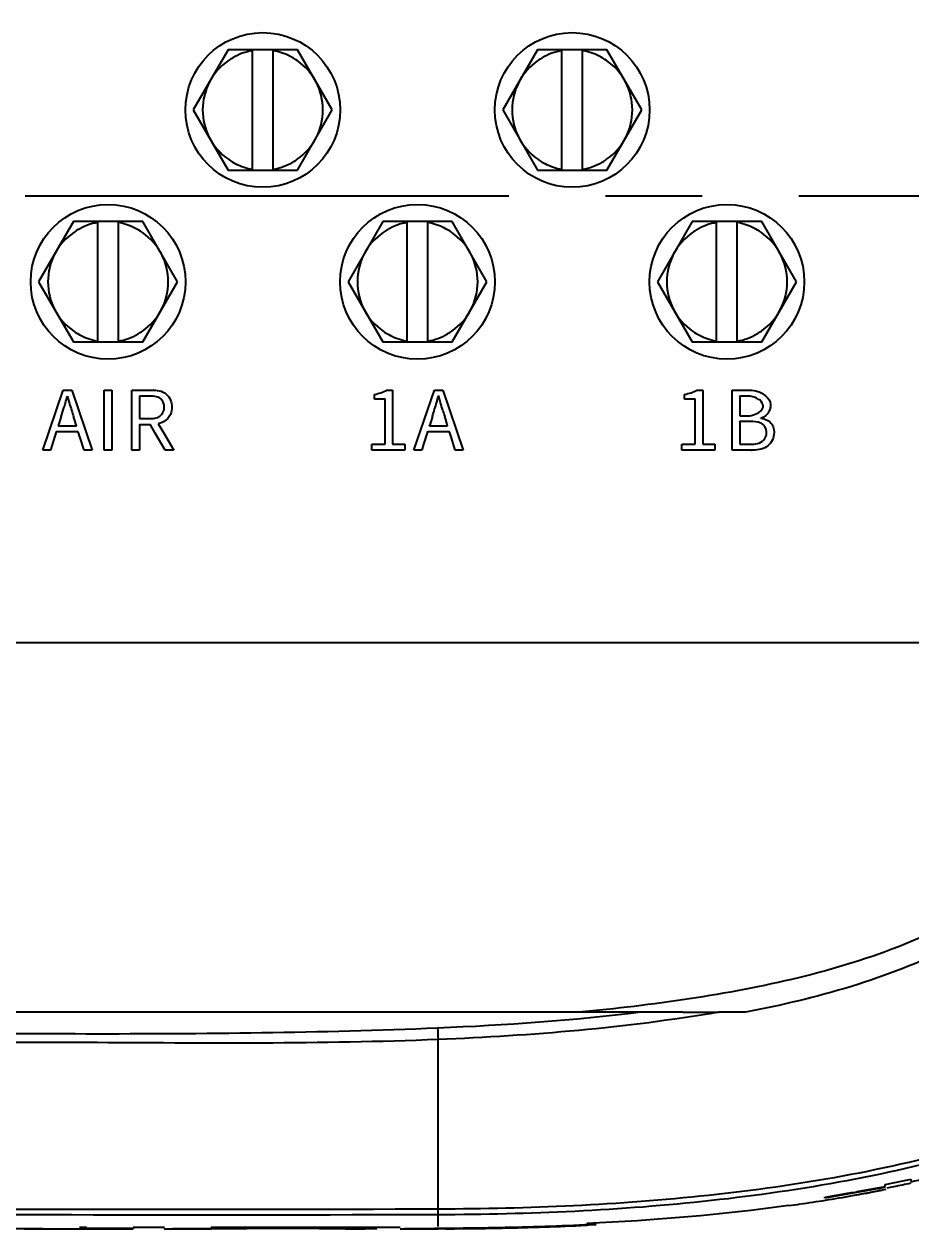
# Model space of a CAD drawing. Header units: millimetres. Extents: x 5828 to 6704, y 123 to 421.
# Drawn here: x 6418.908 to 6422.347, y 194.269 to 198.943 of the extents above; entities that cross this region are included whole.
import ezdxf
from ezdxf import colors
from ezdxf.entities.mleader import LeaderData, LeaderLine
from ezdxf.math import Vec2, Vec3

# ---------------------------------------------------------------- set-up
doc = ezdxf.new("R2010")
doc.units = ezdxf.units.MM
doc.linetypes.add('CENTER', pattern=[0.6, 0.375, -0.075, 0.075, -0.075])
for name, color, linetype in [('中心线', 7, 'Continuous'), ('外形图', 7, 'Continuous'), ('多重引线', 7, 'Continuous')]:
    doc.layers.add(name, color=color, linetype=linetype)
doc.styles.add('微软雅黑', font='msyh.ttc', dxfattribs={"height": 1.5})

msp = doc.modelspace()

# ---------------------------------------------------------------- linework, layer by layer
at = {"layer": '中心线', "linetype": 'CENTER', "ltscale": 5}
msp.add_line((6403.9129, 198.2765), (6441.8348, 198.2765), dxfattribs=at)
at = {"layer": '外形图'}
for p, q in [((6419.6991, 198.8431), (6419.5643, 198.6098)), ((6419.9685, 198.8431), (6419.6991, 198.8431)), ((6419.7938, 198.3799), (6419.7938, 198.8397)), ((6419.8738, 198.3765), (6419.8738, 198.8431)), ((6420.1032, 198.6098), (6419.9685, 198.8431)), ((6420.8991, 198.8431), (6420.7643, 198.6098)), ((6421.1685, 198.8431), (6420.8991, 198.8431)), ((6420.9938, 198.3799), (6420.9938, 198.8397)), ((6421.0738, 198.3765), (6421.0738, 198.8431)), ((6421.3032, 198.6098), (6421.1685, 198.8431)), ((6419.5643, 198.6098), (6419.6991, 198.3765)), ((6419.9685, 198.3765), (6420.1032, 198.6098)), ((6420.7643, 198.6098), (6420.8991, 198.3765)), ((6421.1685, 198.3765), (6421.3032, 198.6098)), ((6419.6991, 198.3765), (6419.9685, 198.3765)), ((6420.8991, 198.3765), (6421.1685, 198.3765)), ((6419.0991, 198.1765), (6418.9643, 197.9431)), ((6419.3685, 198.1765), (6419.0991, 198.1765)), ((6419.1938, 197.7133), (6419.1938, 198.173)), ((6419.2738, 197.7098), (6419.2738, 198.1765)), ((6419.5032, 197.9431), (6419.3685, 198.1765)), ((6420.2991, 198.1765), (6420.1643, 197.9431)), ((6420.5685, 198.1765), (6420.2991, 198.1765)), ((6420.3938, 197.7133), (6420.3938, 198.173)), ((6420.4738, 197.7098), (6420.4738, 198.1765)), ((6420.7032, 197.9431), (6420.5685, 198.1765)), ((6421.4991, 198.1765), (6421.3643, 197.9431)), ((6421.7685, 198.1765), (6421.4991, 198.1765)), ((6421.5938, 197.7133), (6421.5938, 198.173)), ((6421.6738, 197.7098), (6421.6738, 198.1765)), ((6421.9032, 197.9431), (6421.7685, 198.1765)), ((6418.9643, 197.9431), (6419.0991, 197.7098)), ((6419.3685, 197.7098), (6419.5032, 197.9431)), ((6420.1643, 197.9431), (6420.2991, 197.7098)), ((6420.5685, 197.7098), (6420.7032, 197.9431)), ((6421.3643, 197.9431), (6421.4991, 197.7098)), ((6421.7685, 197.7098), (6421.9032, 197.9431)), ((6419.0991, 197.7098), (6419.3685, 197.7098)), ((6420.2991, 197.7098), (6420.5685, 197.7098)), ((6421.4991, 197.7098), (6421.7685, 197.7098)), ((6418.9806, 197.2898), (6419.0599, 197.5231)), ((6419.0599, 197.5231), (6419.0817, 197.5231)), ((6419.0817, 197.5231), (6419.0927, 197.5231)), ((6419.0927, 197.5231), (6419.1719, 197.2898)), ((6419.219, 197.2898), (6419.219, 197.5231)), ((6419.219, 197.5231), (6419.2486, 197.5231)), ((6419.2486, 197.5231), (6419.2486, 197.2898)), ((6419.3265, 197.2898), (6419.3265, 197.5231)), ((6419.3265, 197.5231), (6419.3753, 197.5231)), ((6419.3753, 197.5231), (6419.3997, 197.5231)), ((6420.2667, 197.4881), (6420.2667, 197.5066)), ((6420.2667, 197.4881), (6420.2667, 197.5066)), ((6420.3151, 197.5231), (6420.3374, 197.5231)), ((6420.3373, 197.5231), (6420.3374, 197.314)), ((6420.3374, 197.5231), (6420.3374, 197.314)), ((6420.4201, 197.2898), (6420.4993, 197.5231)), ((6420.4993, 197.5231), (6420.5212, 197.5231)), ((6420.5152, 197.5016), (6420.5154, 197.5023)), ((6420.5212, 197.5231), (6420.5321, 197.5231)), ((6420.5321, 197.5231), (6420.6114, 197.2898)), ((6421.4696, 197.4881), (6421.4696, 197.5066)), ((6421.4696, 197.4881), (6421.4696, 197.5066)), ((6421.518, 197.5231), (6421.5402, 197.5231)), ((6421.5402, 197.5231), (6421.5402, 197.314)), ((6421.6538, 197.2898), (6421.6538, 197.5231)), ((6421.6538, 197.5231), (6421.7001, 197.5231)), ((6421.7001, 197.5231), (6421.7232, 197.5231)), ((6419.0758, 197.4993), (6419.076, 197.5)), ((6419.3561, 197.4993), (6419.3563, 197.5)), ((6419.3561, 197.4993), (6419.3561, 197.4127)), ((6419.3953, 197.4993), (6419.3561, 197.4993)), ((6419.3953, 197.4993), (6419.3955, 197.5)), ((6420.2667, 197.4881), (6420.2669, 197.4888)), ((6420.2805, 197.4881), (6420.2667, 197.4881)), ((6420.3081, 197.4881), (6420.2805, 197.4881)), ((6420.3081, 197.4881), (6420.3082, 197.4888)), ((6420.3081, 197.314), (6420.3081, 197.4881)), ((6420.3081, 197.314), (6420.3081, 197.4881)), ((6421.4696, 197.4881), (6421.4697, 197.4888)), ((6421.4834, 197.4881), (6421.4696, 197.4881)), ((6421.511, 197.4881), (6421.4834, 197.4881)), ((6421.511, 197.4881), (6421.5111, 197.4888)), ((6421.511, 197.314), (6421.511, 197.4881)), ((6421.6834, 197.4999), (6421.6835, 197.5006)), ((6421.6834, 197.4999), (6421.6834, 197.4238)), ((6421.7194, 197.4999), (6421.6834, 197.4999)), ((6421.7194, 197.4999), (6421.7195, 197.5006)), ((6421.7564, 197.4867), (6421.7566, 197.4874)), ((6421.7739, 197.4568), (6421.7741, 197.4575)), ((6419.0519, 197.4203), (6419.0404, 197.3847)), ((6419.0519, 197.4203), (6419.0521, 197.421)), ((6419.1, 197.4203), (6419.1002, 197.421)), ((6419.1037, 197.4085), (6419.1, 197.4203)), ((6419.3561, 197.4127), (6419.3822, 197.4127)), ((6419.3822, 197.4127), (6419.3953, 197.4127)), ((6419.4502, 197.4444), (6419.4503, 197.4449)), ((6420.4914, 197.4203), (6420.4837, 197.3966)), ((6420.4914, 197.4203), (6420.4915, 197.4209)), ((6420.5431, 197.4085), (6420.5394, 197.4203)), ((6421.6834, 197.4238), (6421.7094, 197.4238)), ((6421.7094, 197.4238), (6421.7224, 197.4238)), ((6421.7653, 197.4146), (6421.7654, 197.4153)), ((6419.0404, 197.3847), (6419.0876, 197.3847)), ((6419.0876, 197.3847), (6419.1111, 197.3847)), ((6419.1111, 197.3847), (6419.1037, 197.4085)), ((6419.1111, 197.3847), (6419.1113, 197.3854)), ((6419.3561, 197.3888), (6419.3563, 197.3895)), ((6419.3561, 197.3888), (6419.3561, 197.2898)), ((6419.3981, 197.3888), (6419.3561, 197.3888)), ((6419.3981, 197.3888), (6419.3983, 197.3895)), ((6419.4169, 197.356), (6419.3981, 197.3888)), ((6419.4284, 197.392), (6419.4286, 197.3927)), ((6419.4284, 197.392), (6419.4482, 197.3581)), ((6420.4837, 197.3966), (6420.4799, 197.3847)), ((6420.4799, 197.3847), (6420.4801, 197.3854)), ((6420.4799, 197.3847), (6420.5506, 197.3847)), ((6420.5506, 197.3847), (6420.5431, 197.4085)), ((6420.5506, 197.3847), (6420.5507, 197.3854)), ((6421.6834, 197.4012), (6421.6835, 197.402)), ((6421.6834, 197.4012), (6421.6834, 197.3134)), ((6421.6834, 197.4012), (6421.6834, 197.3134)), ((6421.7242, 197.4012), (6421.6834, 197.4012)), ((6421.7242, 197.4012), (6421.7243, 197.402)), ((6419.0331, 197.3611), (6419.0105, 197.2898)), ((6419.0331, 197.3611), (6419.0334, 197.3619)), ((6419.0616, 197.3611), (6419.0331, 197.3611)), ((6419.1184, 197.3611), (6419.0616, 197.3611)), ((6419.1184, 197.3611), (6419.1187, 197.3619)), ((6419.1258, 197.3374), (6419.1184, 197.3611)), ((6419.1407, 197.2898), (6419.1258, 197.3374)), ((6419.4548, 197.2898), (6419.4169, 197.356)), ((6419.4482, 197.3581), (6419.4882, 197.2898)), ((6420.4726, 197.3611), (6420.4575, 197.3137)), ((6420.4726, 197.3611), (6420.4727, 197.3619)), ((6420.501, 197.3611), (6420.4726, 197.3611)), ((6420.5579, 197.3611), (6420.501, 197.3611)), ((6420.5579, 197.3611), (6420.5581, 197.3619)), ((6420.5653, 197.3374), (6420.5579, 197.3611)), ((6420.5802, 197.2898), (6420.5653, 197.3374)), ((6421.7874, 197.3525), (6421.7876, 197.3533)), ((6419.0105, 197.2898), (6418.9806, 197.2898)), ((6419.1407, 197.2898), (6419.1409, 197.2906)), ((6419.1719, 197.2898), (6419.1407, 197.2898)), ((6419.219, 197.2898), (6419.2192, 197.2906)), ((6419.2486, 197.2898), (6419.219, 197.2898)), ((6419.3265, 197.2898), (6419.3267, 197.2906)), ((6419.3561, 197.2898), (6419.3265, 197.2898)), ((6419.4548, 197.2898), (6419.455, 197.2906)), ((6419.4882, 197.2898), (6419.4548, 197.2898)), ((6420.2562, 197.2898), (6420.2562, 197.314)), ((6420.2562, 197.2898), (6420.2562, 197.314)), ((6420.2562, 197.314), (6420.3081, 197.314)), ((6420.2562, 197.2898), (6420.2564, 197.2906)), ((6420.2989, 197.2898), (6420.2562, 197.2898)), ((6420.3842, 197.2898), (6420.2989, 197.2898)), ((6420.3081, 197.314), (6420.3082, 197.3148)), ((6420.3374, 197.314), (6420.3686, 197.314)), ((6420.3686, 197.314), (6420.3842, 197.314)), ((6420.3842, 197.314), (6420.3842, 197.2898)), ((6420.3842, 197.314), (6420.3842, 197.2898)), ((6420.45, 197.2898), (6420.4201, 197.2898)), ((6420.4575, 197.3137), (6420.45, 197.2898)), ((6420.45, 197.2898), (6420.4501, 197.2906)), ((6420.5802, 197.2898), (6420.5803, 197.2906)), ((6420.6114, 197.2898), (6420.5802, 197.2898)), ((6421.4591, 197.2898), (6421.4591, 197.314)), ((6421.4591, 197.2898), (6421.4591, 197.314)), ((6421.4591, 197.314), (6421.5109, 197.314)), ((6421.4591, 197.2898), (6421.4592, 197.2906)), ((6421.5018, 197.2898), (6421.4591, 197.2898)), ((6421.587, 197.2898), (6421.5018, 197.2898)), ((6421.5109, 197.314), (6421.5111, 197.3148)), ((6421.5402, 197.314), (6421.5714, 197.314)), ((6421.5714, 197.314), (6421.587, 197.314)), ((6421.587, 197.314), (6421.587, 197.2898)), ((6421.6538, 197.2898), (6421.654, 197.2906)), ((6421.6787, 197.2898), (6421.6538, 197.2898)), ((6421.7283, 197.2898), (6421.6787, 197.2898)), ((6421.6834, 197.3134), (6421.7242, 197.3134)), ((6421.7283, 197.2898), (6421.7284, 197.2906)), ((6423.2619, 196.5431), (6414.9045, 196.5431)), ((6421.2997, 195.1098), (6406.5933, 195.1098)), ((6421.7057, 195.1098), (6421.6006, 195.1098)), ((6420.5138, 194.3459), (6420.5138, 195.0039)), ((6422.2495, 194.4221), (6422.2353, 194.4193)), ((6422.2495, 194.4221), (6422.2353, 194.4193)), ((6422.2353, 194.4201), (6422.2353, 194.4193)), ((6422.2471, 194.4344), (6422.2471, 194.4415)), ((6422.3471, 194.4623), (6422.3471, 194.455)), ((6422.0138, 194.3905), (6422.0138, 194.3929)), ((6422.1212, 194.3983), (6422.1212, 194.3991)), ((6422.2227, 194.4172), (6422.1887, 194.411)), ((6420.5138, 194.2785), (6420.5136, 194.3241)), ((6421.0904, 194.2836), (6421.0674, 194.2825)), ((6421.0904, 194.2836), (6421.0674, 194.2827)), ((6421.0921, 194.2839), (6421.0887, 194.2835)), ((6421.0902, 194.2836), (6421.0892, 194.2835)), ((6421.0916, 194.2837), (6421.0902, 194.2836)), ((6421.0904, 194.2838), (6421.0904, 194.2836)), ((6418.9081, 194.27), (6419.1226, 194.27)), ((6418.9797, 194.27), (6419.2103, 194.27)), ((6419.1226, 194.2767), (6419.1496, 194.2767)), ((6419.1496, 194.27), (6419.1496, 194.2726)), ((6419.1496, 194.2726), (6419.3316, 194.2725)), ((6419.1496, 194.2726), (6419.2103, 194.2726)), ((6419.1496, 194.27), (6419.3316, 194.2699)), ((6419.3316, 194.2766), (6419.4532, 194.2765)), ((6419.3316, 194.2725), (6419.3316, 194.2699)), ((6419.606, 194.2713), (6419.6293, 194.2715)), ((6420.3664, 194.2694), (6420.3664, 194.2694)), ((6420.3668, 194.2694), (6420.3664, 194.2694)), ((6420.3668, 194.2694), (6420.5138, 194.2698)), ((6420.5139, 194.2707), (6420.5138, 194.2719)), ((6420.5139, 194.2698), (6420.5139, 194.2707)), ((6420.5424, 194.2701), (6420.5139, 194.2698)), ((6420.5424, 194.2699), (6420.5139, 194.2698))]:
    msp.add_line(p, q, dxfattribs=at)
msp.add_lwpolyline([(6420.3668, 194.2694), (6420.4159, 194.2695), (6420.4649, 194.2696), (6420.5138, 194.2698)], dxfattribs=at)
for centre in [(6419.8338, 198.6098), (6421.0338, 198.6098), (6419.2338, 197.9431), (6420.4338, 197.9431), (6421.6338, 197.9431)]:
    msp.add_circle(centre, 0.3, dxfattribs=at)
for centre, radius, start, end in [((6419.8343, 198.6092), 0.2342, 119.9227, 124.879), ((6419.8351, 198.6121), 0.2307, 55.0883, 63.5151), ((6421.0343, 198.6092), 0.2342, 119.9227, 124.879), ((6421.0351, 198.6121), 0.2307, 55.0883, 63.5151), ((6419.8338, 198.6098), 0.2333, 124.8638, 235.1362), ((6419.8338, 198.6098), 0.2333, 304.8638, 55.1362), ((6421.0338, 198.6098), 0.2333, 124.8638, 235.1362), ((6421.0338, 198.6098), 0.2333, 304.8638, 55.1362), ((6419.8324, 198.6075), 0.2307, 235.0883, 243.5151), ((6419.8333, 198.6105), 0.2342, 299.9227, 304.879), ((6421.0324, 198.6075), 0.2307, 235.0883, 243.5151), ((6421.0333, 198.6105), 0.2342, 299.9227, 304.879), ((6419.2338, 197.9431), 0.2333, 124.8638, 235.1362), ((6419.2343, 197.9425), 0.2342, 119.9227, 124.879), ((6419.2351, 197.9454), 0.2307, 55.0883, 63.5151), ((6419.2338, 197.9431), 0.2333, 304.8638, 55.1362), ((6420.4338, 197.9431), 0.2333, 124.8638, 235.1362), ((6420.4343, 197.9425), 0.2342, 119.9227, 124.879), ((6420.4351, 197.9454), 0.2307, 55.0883, 63.5151), ((6420.4338, 197.9431), 0.2333, 304.8638, 55.1362), ((6421.6338, 197.9431), 0.2333, 124.8638, 235.1362), ((6421.6343, 197.9425), 0.2342, 119.9227, 124.879), ((6421.6351, 197.9454), 0.2307, 55.0883, 63.5151), ((6421.6338, 197.9431), 0.2333, 304.8638, 55.1362), ((6419.2324, 197.9409), 0.2307, 235.0883, 243.5151), ((6419.2333, 197.9438), 0.2342, 299.9227, 304.879), ((6420.4324, 197.9409), 0.2307, 235.0883, 243.5151), ((6420.4333, 197.9438), 0.2342, 299.9227, 304.879), ((6421.6324, 197.9409), 0.2307, 235.0883, 243.5151), ((6421.6333, 197.9438), 0.2342, 299.9227, 304.879), ((6417.2792, 198.0031), 1.866, 342.8987, 343.5383), ((6417.6846, 197.8835), 1.4433, 343.53, 344.5585), ((6422.9822, 198.631), 4.067, 196.1565, 196.5684), ((6421.0307, 198.0505), 2.031, 196.5719, 197.3476), ((6418.6822, 197.9992), 1.8994, 343.1605, 344.0117), ((6419.1559, 197.8634), 1.4067, 344.0142, 345.0949), ((6416.2863, 198.31), 2.9052, 342.1666, 342.8716), ((6420.4143, 197.858), 1.3853, 197.3504, 198.4192), ((6417.5935, 198.3289), 3.037, 342.5929, 343.1577), ((6421.8526, 197.8471), 1.3808, 196.9058, 198.005), ((6421.3812, 178.0953), 17.0147, 89.72561, 90.27439), ((6421.5316, 208.1473), 13.0377, 269.69697, 270.30303), ((6427.8222, 195.351), 7.3167, 182.37253, 182.71862), ((6421.1664, 199.9684), 5.6408, 282.0817, 284.5172), ((6421.0019, 200.7516), 6.4388, 279.04127, 281.15038), ((6420.9997, 200.7789), 6.4684, 279.01985, 281.11912), ((6421, 200.8138), 6.5119, 279.91431, 280.93445), ((6422.4328, 193.2562), 1.1799, 99.8722, 100.258), ((6421.09, 200.2482), 5.9209, 281.26994, 282.2584), ((6421.0547, 200.5135), 6.2019, 281.15431, 281.40022), ((6421.0767, 200.4053), 6.0915, 281.39904, 282.03808), ((6420.9144, 201.3263), 7.0323, 278.20822, 279.00948), ((6420.9507, 201.0974), 6.8006, 279.00906, 279.91122), ((6420.5306, 203.5834), 9.321, 279.8709, 280.08327), ((6420.4184, 204.2132), 9.9608, 280.08421, 280.23737), ((6420.8897, 201.4955), 7.2033, 277.84289, 278.20991), ((6420.4798, 207.8007), 13.5307, 270.26505, 272.58652), ((6420.5143, 206.7082), 12.4353, 271.19358, 272.82481), ((6420.5144, 206.7502), 12.4786, 271.20755, 272.78239), ((6420.5264, 206.522), 12.2514, 271.77271, 272.53068), ((6421.1001, 194.377), 0.093, 282.6361, 286.8335), ((6419.1258, 228.6675), 34.3975, 269.57527, 269.99478), ((6419.8811, 136.8015), 57.4705, 89.606663, 90.251054), ((6420.0679, 392.8503), 198.5745, 269.874579, 270.086254), ((6419.9527, 232.1441), 37.8749, 270.304, 270.4885), ((6420.3362, 215.6181), 21.347, 270.47679, 271.17328), ((6420.452, 210.0351), 15.7654, 270.32859, 270.67181), ((6420.4629, 209.0937), 14.824, 270.67233, 270.98507), ((6420.4794, 208.1544), 13.8845, 270.98345, 271.47021), ((6420.499, 207.3719), 13.1017, 271.4722, 271.77736)]:
    msp.add_arc(centre, radius, start, end, dxfattribs=at)
for points in [[(6419.7938, 198.8397), (6419.767, 198.8359), (6419.7409, 198.8256), (6419.7175, 198.8121)], [(6419.9067, 198.8315), (6419.896, 198.8351), (6419.885, 198.8381), (6419.8738, 198.8397)], [(6419.938, 198.8186), (6419.9279, 198.8236), (6419.9174, 198.8279), (6419.9067, 198.8315)], [(6420.9938, 198.8397), (6420.967, 198.8359), (6420.9409, 198.8256), (6420.9175, 198.8121)], [(6421.1067, 198.8315), (6421.096, 198.8351), (6421.085, 198.8381), (6421.0738, 198.8397)], [(6421.138, 198.8186), (6421.1279, 198.8236), (6421.1174, 198.8279), (6421.1067, 198.8315)], [(6419.7295, 198.4011), (6419.7397, 198.396), (6419.7502, 198.3918), (6419.7609, 198.3882)], [(6419.8738, 198.3799), (6419.9005, 198.3838), (6419.9266, 198.394), (6419.9501, 198.4075)], [(6420.9295, 198.4011), (6420.9397, 198.396), (6420.9502, 198.3918), (6420.9609, 198.3882)], [(6421.0738, 198.3799), (6421.1005, 198.3838), (6421.1266, 198.394), (6421.1501, 198.4075)], [(6419.7609, 198.3882), (6419.7716, 198.3845), (6419.7826, 198.3815), (6419.7938, 198.3799)], [(6420.9609, 198.3882), (6420.9716, 198.3845), (6420.9826, 198.3815), (6420.9938, 198.3799)], [(6419.1938, 198.173), (6419.167, 198.1692), (6419.1409, 198.1589), (6419.1175, 198.1454)], [(6419.3067, 198.1648), (6419.296, 198.1684), (6419.285, 198.1714), (6419.2738, 198.173)], [(6419.338, 198.1519), (6419.3279, 198.1569), (6419.3174, 198.1612), (6419.3067, 198.1648)], [(6420.3938, 198.173), (6420.367, 198.1692), (6420.3409, 198.1589), (6420.3175, 198.1454)], [(6420.5067, 198.1648), (6420.496, 198.1684), (6420.485, 198.1714), (6420.4738, 198.173)], [(6420.538, 198.1519), (6420.5279, 198.1569), (6420.5174, 198.1612), (6420.5067, 198.1648)], [(6421.5938, 198.173), (6421.567, 198.1692), (6421.5409, 198.1589), (6421.5175, 198.1454)], [(6421.7067, 198.1648), (6421.696, 198.1684), (6421.685, 198.1714), (6421.6738, 198.173)], [(6421.738, 198.1519), (6421.7279, 198.1569), (6421.7174, 198.1612), (6421.7067, 198.1648)], [(6419.2738, 197.7133), (6419.3005, 197.7171), (6419.3266, 197.7274), (6419.3501, 197.7408)], [(6420.4738, 197.7133), (6420.5005, 197.7171), (6420.5266, 197.7274), (6420.5501, 197.7408)], [(6421.6738, 197.7133), (6421.7005, 197.7171), (6421.7266, 197.7274), (6421.7501, 197.7408)], [(6419.1295, 197.7344), (6419.1397, 197.7294), (6419.1502, 197.7251), (6419.1609, 197.7215)], [(6419.1609, 197.7215), (6419.1716, 197.7179), (6419.1826, 197.7149), (6419.1938, 197.7133)], [(6420.3295, 197.7344), (6420.3397, 197.7294), (6420.3502, 197.7251), (6420.3609, 197.7215)], [(6420.3609, 197.7215), (6420.3716, 197.7179), (6420.3826, 197.7149), (6420.3938, 197.7133)], [(6421.5295, 197.7344), (6421.5397, 197.7294), (6421.5502, 197.7251), (6421.5609, 197.7215)], [(6421.5609, 197.7215), (6421.5716, 197.7179), (6421.5826, 197.7149), (6421.5938, 197.7133)], [(6419.3997, 197.5231), (6419.4078, 197.5231), (6419.4158, 197.5229), (6419.4238, 197.5219)], [(6420.2667, 197.5066), (6420.2835, 197.5097), (6420.3003, 197.5146), (6420.3151, 197.5231)], [(6421.4696, 197.5066), (6421.4863, 197.5097), (6421.5032, 197.5146), (6421.518, 197.5231)], [(6421.7232, 197.5231), (6421.7333, 197.5231), (6421.7436, 197.5213), (6421.7531, 197.5179)], [(6421.7531, 197.5179), (6421.7674, 197.5128), (6421.7813, 197.5045), (6421.7915, 197.4932)], [(6419.4519, 197.4589), (6419.4515, 197.468), (6419.4481, 197.4775), (6419.4423, 197.4847)], [(6419.4502, 197.4444), (6419.4515, 197.4491), (6419.4521, 197.454), (6419.4519, 197.4589)], [(6420.5315, 197.4456), (6420.5258, 197.4642), (6420.5205, 197.4829), (6420.5152, 197.5016)], [(6421.7391, 197.4959), (6421.7328, 197.4982), (6421.7261, 197.4999), (6421.7194, 197.4999)], [(6421.7564, 197.4867), (6421.7511, 197.4905), (6421.7452, 197.4936), (6421.7391, 197.4959)], [(6421.7502, 197.4323), (6421.7603, 197.4374), (6421.7722, 197.4456), (6421.7739, 197.4568)], [(6421.7915, 197.4932), (6421.7997, 197.484), (6421.8045, 197.4701), (6421.8027, 197.4579)], [(6419.4259, 197.4172), (6419.4372, 197.4215), (6419.4468, 197.4327), (6419.4502, 197.4444)], [(6421.7224, 197.4238), (6421.732, 197.4252), (6421.7416, 197.4279), (6421.7502, 197.4323)], [(6421.7653, 197.4146), (6421.7736, 197.4134), (6421.7818, 197.4108), (6421.7892, 197.4068)], [(6421.7874, 197.3525), (6421.7892, 197.3644), (6421.7842, 197.3779), (6421.776, 197.3867)], [(6421.7892, 197.4068), (6421.7965, 197.4029), (6421.8032, 197.3973), (6421.8077, 197.3905)], [(6421.8077, 197.3905), (6421.8155, 197.3789), (6421.8181, 197.3632), (6421.8161, 197.3494)], [(6421.7242, 197.3134), (6421.7335, 197.3134), (6421.7429, 197.3136), (6421.752, 197.3158)], [(6421.2997, 195.1098), (6421.0383, 195.0774), (6420.775, 195.0591), (6420.5118, 195.0481)], [(6421.6006, 195.1098), (6421.2419, 195.0481), (6420.8775, 195.019), (6420.5138, 195.0039)], [(6421.8727, 194.3596), (6421.6132, 194.3238), (6421.3517, 194.3023), (6421.0901, 194.2902)], [(6419.4532, 194.2698), (6419.5132, 194.2698), (6419.5732, 194.2697), (6419.6332, 194.2696)]]:
    msp.add_open_spline(points, degree=3, dxfattribs=at)
for points, knots in [([(6419.4238, 197.5219), (6419.4341, 197.5205), (6419.4546, 197.515), (6419.4801, 197.4847), (6419.4837, 197.454), (6419.4789, 197.4367)], [0, 0, 0, 0, 0.274395, 0.528277, 1, 1, 1, 1]), ([(6419.4423, 197.4847), (6419.4372, 197.4911), (6419.4209, 197.4998), (6419.4039, 197.4993), (6419.3953, 197.4993)], [0, 0, 0, 0, 0.486783, 1, 1, 1, 1]), ([(6421.7739, 197.4568), (6421.7744, 197.4601), (6421.7731, 197.4722), (6421.7645, 197.4835), (6421.7564, 197.4867)], [0, 0, 0, 0, 0.275261, 1, 1, 1, 1]), ([(6421.8027, 197.4579), (6421.8018, 197.4524), (6421.7959, 197.4336), (6421.7791, 197.4173), (6421.7653, 197.4146)], [0, 0, 0, 0, 0.28266, 1, 1, 1, 1]), ([(6419.3953, 197.4127), (6419.3981, 197.4127), (6419.4084, 197.4129), (6419.4188, 197.4144), (6419.4259, 197.4172)], [0, 0, 0, 0, 0.270541, 1, 1, 1, 1]), ([(6419.4789, 197.4367), (6419.4755, 197.425), (6419.4611, 197.4044), (6419.4391, 197.3946), (6419.4284, 197.392)], [0, 0, 0, 0, 0.524885, 1, 1, 1, 1]), ([(6420.5394, 197.4203), (6420.5395, 197.4204), (6420.5395, 197.4206), (6420.5395, 197.4207), (6420.5396, 197.4208)], [0, 0, 0, 0, 0.522375, 1, 1, 1, 1]), ([(6421.776, 197.3867), (6421.7728, 197.3901), (6421.7576, 197.4014), (6421.7378, 197.4012), (6421.7242, 197.4012)], [0, 0, 0, 0, 0.256586, 1, 1, 1, 1]), ([(6421.8161, 197.3494), (6421.8135, 197.3314), (6421.7901, 197.2937), (6421.7485, 197.2898), (6421.7283, 197.2898)], [0, 0, 0, 0, 0.473273, 1, 1, 1, 1]), ([(6421.752, 197.3158), (6421.7612, 197.3179), (6421.778, 197.3269), (6421.7862, 197.3442), (6421.7874, 197.3525)], [0, 0, 0, 0, 0.527199, 1, 1, 1, 1]), ([(6422.7013, 195.577), (6422.4682, 195.4114), (6422.0508, 195.2616), (6421.4887, 195.157), (6421.2026, 195.1231), (6421.0594, 195.1098)], [0, 0, 0, 0, 0.498573, 0.749265, 1, 1, 1, 1]), ([(6422.7496, 195.51), (6422.6734, 195.4553), (6422.3492, 195.2644), (6421.9814, 195.163), (6421.7057, 195.1098)], [0, 0, 0, 0, 0.250383, 1, 1, 1, 1]), ([(6420.5118, 195.0481), (6420.0577, 195.0291), (6419.1481, 195.0204), (6417.7845, 195.0373), (6416.4206, 195.0347), (6415.0569, 195.0304), (6413.6932, 195.0313), (6411.875, 195.0313), (6410.5114, 195.0314), (6409.6023, 195.0319)], [0, 0, 0, 0, 0.124989, 0.250027, 0.375032, 0.500024, 0.625022, 0.750018, 1, 1, 1, 1]), ([(6420.5138, 195.0039), (6420.0595, 194.9851), (6419.1497, 194.9953), (6417.7859, 194.9907), (6416.4219, 194.9926), (6415.058, 194.9923), (6413.6941, 194.9926), (6411.8756, 194.9925), (6410.5117, 194.9927), (6409.6025, 194.9923)], [0, 0, 0, 0, 0.125008, 0.250011, 0.375016, 0.500018, 0.625018, 0.750015, 1, 1, 1, 1]), ([(6422.6148, 194.5787), (6422.2754, 194.4799), (6421.5748, 194.3556), (6420.8673, 194.3251), (6420.5136, 194.3241)], [0, 0, 0, 0, 0.499868, 1, 1, 1, 1]), ([(6422.5931, 194.5933), (6422.2571, 194.4964), (6421.5634, 194.3766), (6420.8637, 194.3472), (6420.5138, 194.3459)], [0, 0, 0, 0, 0.499829, 1, 1, 1, 1]), ([(6420.5136, 194.3241), (6419.6215, 194.3216), (6417.8371, 194.3263), (6415.1606, 194.3278), (6412.4844, 194.3244), (6410.7004, 194.3223), (6409.8087, 194.3207)], [0, 0, 0, 0, 0.250008, 0.500065, 0.75009, 1, 1, 1, 1]), ([(6420.5138, 194.3459), (6419.6241, 194.3423), (6417.8445, 194.3476), (6415.1752, 194.3508), (6412.5063, 194.3445), (6410.7273, 194.3407), (6409.838, 194.3381)], [0, 0, 0, 0, 0.250013, 0.500074, 0.750099, 1, 1, 1, 1]), ([(6420.5136, 194.3241), (6420.5137, 194.3247), (6420.5137, 194.332), (6420.5138, 194.3393), (6420.5138, 194.3459)], [0, 0, 0, 0, 0.090544, 1, 1, 1, 1]), ([(6419.4532, 194.2698), (6419.4528, 194.2698), (6419.4508, 194.2699), (6419.4822, 194.2702), (6419.5075, 194.2708), (6419.5711, 194.2711), (6419.606, 194.2713)], [0, 0, 0, 0, 0.006194, 0.028888, 0.32408, 1, 1, 1, 1]), ([(6420.1537, 194.2698), (6420.0961, 194.2701), (6419.9802, 194.2708), (6419.5173, 194.2698), (6419.6332, 194.2696)], [0, 0, 0, 0, 0.331826, 1, 1, 1, 1]), ([(6420.3664, 194.2694), (6420.3654, 194.2694), (6420.3909, 194.271), (6420.4119, 194.2698), (6420.4771, 194.2715), (6420.5138, 194.2719)], [0, 0, 0, 0, 0.020504, 0.252286, 1, 1, 1, 1]), ([(6420.7774, 194.2743), (6420.7473, 194.2737), (6420.7024, 194.2729), (6420.6449, 194.2719), (6420.6069, 194.2715), (6420.5798, 194.2708), (6420.5571, 194.271), (6420.5517, 194.2699), (6420.5413, 194.2706), (6420.5424, 194.2701)], [0, 0, 0, 0, 0.383887, 0.571744, 0.737789, 0.859778, 0.93894, 0.985187, 1, 1, 1, 1])]:
    msp.add_open_spline(points, degree=3, knots=knots, dxfattribs=at)

# ---------------------------------------------------------------- leaders
at = {"layer": '多重引线'}
ml = msp.add_multileader_mtext('Standard', dxfattribs=at)
ml.set_content('\\pxqc;2×M4 depth7', style='微软雅黑')
ml.set_leader_properties()
ml.build(insert=Vec2(0, 0))
ml.multileader.update_dxf_attribs({"text_left_attachment_type": 5, "text_right_attachment_type": 5, "dogleg_length": 1, "arrow_head_size": 1.25})
ctx = ml.context
ctx.base_point, ctx.char_height, ctx.arrow_head_size, ctx.landing_gap_size, ctx.plane_origin = Vec3(6403.3102, 209.4902), 1.5, 1.25, 0.5, Vec3(6426.4804, 198.7098)
ctx.left_attachment, ctx.right_attachment, ctx.text_align_type = 5, 5, 2
notes = []
notes.append((ctx, [(0, (1, 1, 0), (6418.1972, 209.4902), (-1, 0), 1, [(0, [(6426.4804, 198.7098)], 0, [])])]))
ctx.mtext.insert, ctx.mtext.alignment, ctx.mtext.flow_direction = Vec3(6410.2537, 211.5684), 2, 5
for ctx, leaders in notes:
    for number, flags, end, landing, length, lines in leaders:
        leader = LeaderData()
        leader.index, (leader.has_last_leader_line, leader.has_dogleg_vector, leader.attachment_direction) = number, flags
        leader.last_leader_point, leader.dogleg_vector, leader.dogleg_length = Vec3(end), Vec3(landing), length
        for number, points, colour, breaks in lines:
            line = LeaderLine()
            line.index, line.vertices, line.color, line.breaks = number, Vec3.list(points), colors.encode_raw_color(colour), breaks
            leader.lines.append(line)
        ctx.leaders.append(leader)

doc.saveas('drawing.dxf')
